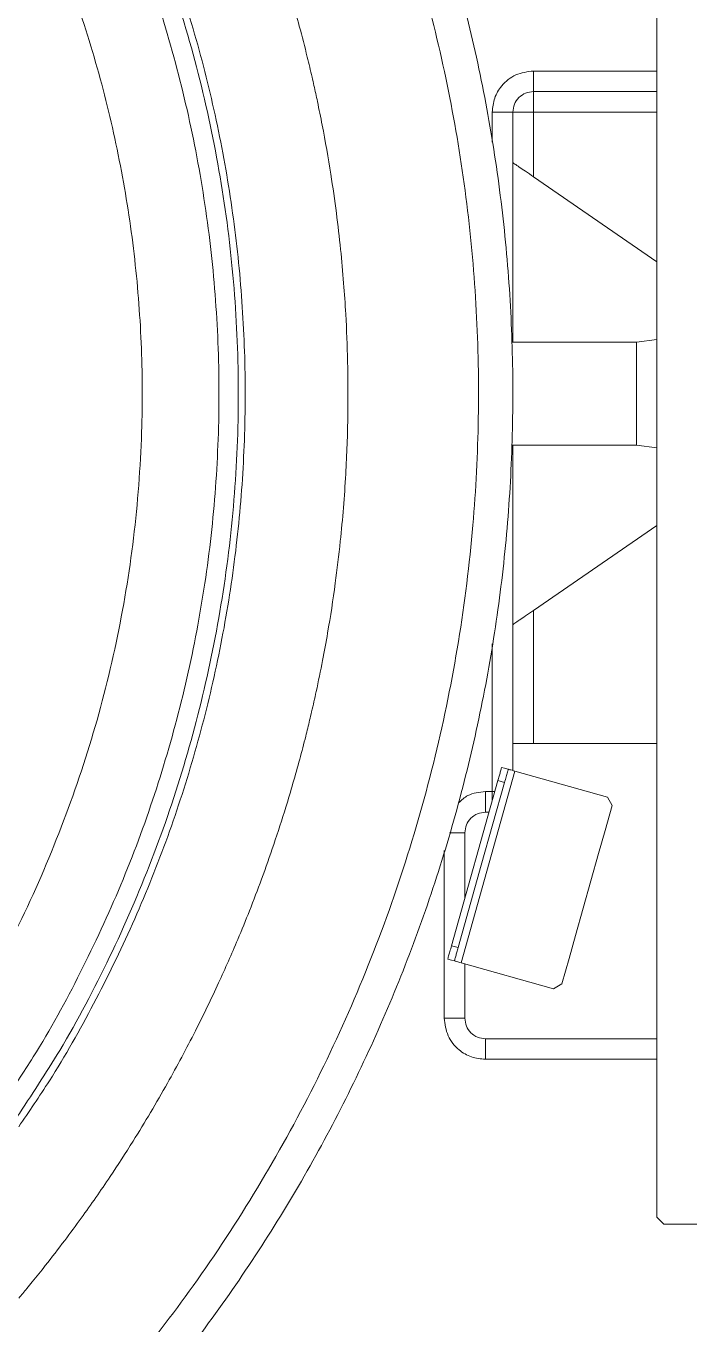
# Model space of a CAD drawing. Header units: millimetres. Extents: x 169 to 14583, y -399 to 10804.
# Drawn here: x 7279.3 to 7376, y 6507.2 to 6696.4 of the extents above; entities that cross this region are included whole.
import ezdxf

# ---------------------------------------------------------------- set-up
doc = ezdxf.new("R2010")
doc.units = ezdxf.units.MM
doc.header["$LTSCALE"] = 35

msp = doc.modelspace()

# ---------------------------------------------------------------- linework, layer by layer
at = {"color": 7, "linetype": 'Continuous', "lineweight": 18}
for p, q in [((7371.279, 6522.797), (7371.279, 6700.797)), ((7371.279, 6689.797), (7353.279, 6689.797)), ((7371.279, 6686.797), (7353.279, 6686.797)), ((7347.279, 6683.797), (7347.279, 6679.438)), ((7350.279, 6683.797), (7350.279, 6676.447)), ((7371.279, 6683.797), (7353.279, 6683.797)), ((7353.279, 6683.797), (7353.279, 6674.385)), ((7350.279, 6676.447), (7350.279, 6650.297)), ((7353.279, 6674.385), (7371.279, 6662.01)), ((7368.279, 6650.297), (7350.152, 6650.297)), ((7371.279, 6650.692), (7368.279, 6650.297)), ((7368.279, 6650.297), (7368.279, 6635.297)), ((7350.116, 6635.297), (7368.279, 6635.297)), ((7350.279, 6635.297), (7350.279, 6609.147)), ((7368.279, 6635.297), (7371.279, 6634.902)), ((7371.279, 6623.585), (7353.279, 6611.21)), ((7353.279, 6611.21), (7353.279, 6591.797)), ((7350.279, 6609.147), (7350.279, 6591.797)), ((7347.279, 6606.323), (7347.279, 6584.797)), ((7350.279, 6591.797), (7350.279, 6587.872)), ((7353.279, 6591.797), (7371.279, 6591.797)), ((7350.573, 6587.79), (7342.727, 6559.871)), ((7350.573, 6587.79), (7364.051, 6584.002)), ((7348.106, 6586.405), (7341.342, 6562.338)), ((7345.687, 6574.101), (7349.069, 6586.135)), ((7349.069, 6586.135), (7348.106, 6586.405)), ((7347.279, 6584.797), (7346.279, 6584.797)), ((7347.654, 6584.797), (7347.279, 6584.797)), ((7364.051, 6584.002), (7364.743, 6582.769)), ((7346.811, 6581.797), (7346.279, 6581.797)), ((7364.743, 6582.769), (7363.728, 6579.158)), ((7343.279, 6578.797), (7343.279, 6569.227)), ((7363.728, 6579.158), (7362.781, 6575.789)), ((7340.279, 6576.212), (7340.279, 6551.797)), ((7362.781, 6575.789), (7359.428, 6563.858)), ((7342.305, 6562.067), (7345.687, 6574.101)), ((7359.428, 6563.858), (7358.481, 6560.489)), ((7341.342, 6562.338), (7342.305, 6562.067)), ((7342.727, 6559.871), (7356.204, 6556.083)), ((7343.279, 6559.716), (7343.279, 6551.797)), ((7358.481, 6560.489), (7357.438, 6556.776)), ((7357.438, 6556.776), (7356.204, 6556.083)), ((7346.279, 6548.797), (7371.279, 6548.797)), ((7346.279, 6545.797), (7371.279, 6545.797)), ((7372.279, 6521.797), (7371.279, 6522.797)), ((7372.279, 6521.797), (7432.279, 6521.797))]:
    msp.add_line(p, q, dxfattribs=at)
at = {"color": 7, "linetype": 'Continuous', "lineweight": 18, "flags": 128}
for points in [[(7349.61, 6588.06), (7349.071, 6588.212), (7348.648, 6588.331)], [(7340.801, 6560.412), (7341.34, 6560.261), (7341.764, 6560.142)]]:
    msp.add_lwpolyline(points, dxfattribs=at)
at = {"color": 7, "linetype": 'Continuous', "lineweight": 18}
for points, knots in [([(7278.279, 6476.193), (7279.124, 6476.958), (7283.338, 6480.772), (7290.367, 6488.221), (7299.301, 6498.52), (7307.56, 6509.377), (7315.171, 6520.694), (7322.091, 6532.447), (7328.301, 6544.59), (7333.777, 6557.081), (7338.501, 6569.876), (7342.455, 6582.929), (7345.625, 6596.194), (7348, 6609.625), (7349.572, 6623.173), (7350.335, 6636.791), (7350.287, 6650.429), (7349.427, 6664.041), (7347.759, 6677.578), (7345.288, 6690.991), (7342.024, 6704.234), (7337.978, 6717.258), (7333.164, 6730.02), (7327.599, 6742.472), (7321.303, 6754.57), (7314.298, 6766.273), (7306.61, 6777.538), (7298.267, 6788.329), (7289.286, 6798.592), (7279.749, 6808.347), (7272.922, 6814.349), (7269.509, 6817.35)], [0, 0, 0, 0, 0.008881, 0.0442781, 0.0796752, 0.1150723, 0.1504694, 0.1858665, 0.2212637, 0.2566608, 0.2920579, 0.327455, 0.3628521, 0.3982492, 0.4336463, 0.4690434, 0.5044405, 0.5398376, 0.5752347, 0.6106318, 0.6460289, 0.681426, 0.7168231, 0.7522203, 0.7876174, 0.8230145, 0.8584116, 0.8938087, 0.9292058, 0.9646029, 1, 1, 1, 1]), ([(7266.273, 6813.539), (7270.528, 6809.76), (7279.039, 6802.203), (7290.665, 6789.677), (7301.371, 6776.372), (7311.012, 6762.269), (7319.556, 6747.479), (7326.952, 6732.082), (7332.979, 6716.606), (7337.72, 6701.189), (7341.27, 6685.94), (7343.745, 6670.481), (7345.132, 6654.886), (7345.431, 6639.233), (7344.614, 6623.124), (7342.56, 6606.644), (7339.165, 6589.903), (7334.509, 6573.469), (7328.61, 6557.438), (7321.51, 6541.902), (7313.248, 6526.953), (7304.14, 6513.062), (7294.293, 6500.295), (7285.764, 6490.432), (7280.143, 6485.015), (7278.279, 6483.218)], [0, 0, 0, 0, 0.045895, 0.0917903, 0.1376853, 0.1835804, 0.2294756, 0.2753707, 0.3212657, 0.3633379, 0.4054101, 0.4474821, 0.4895543, 0.5316265, 0.5736986, 0.6195936, 0.6654889, 0.7113839, 0.7572789, 0.8031742, 0.8490692, 0.8949643, 0.9370365, 0.9791087, 1, 1, 1, 1]), ([(7278.279, 6510.993), (7278.675, 6511.465), (7279.341, 6512.259), (7280.635, 6513.839), (7282.495, 6516.154), (7284.882, 6519.245), (7288.061, 6523.549), (7291.406, 6528.358), (7295.631, 6534.883), (7299.82, 6541.945), (7303.942, 6549.662), (7307.328, 6556.66), (7309.909, 6562.516), (7311.97, 6567.563), (7313.729, 6572.17), (7315.506, 6577.196), (7317.387, 6583.009), (7318.914, 6588.29), (7320.02, 6592.528), (7320.586, 6594.836), (7321.096, 6596.995), (7321.749, 6599.893), (7322.535, 6603.718), (7323.498, 6608.981), (7324.39, 6614.771), (7325.317, 6622.489), (7325.977, 6630.673), (7326.287, 6639.417), (7326.253, 6647.191), (7325.998, 6653.585), (7325.631, 6659.024), (7325.186, 6663.935), (7324.574, 6669.231), (7323.709, 6675.279), (7322.76, 6680.694), (7321.89, 6684.986), (7321.385, 6687.309), (7320.894, 6689.472), (7320.207, 6692.362), (7319.231, 6696.144), (7317.784, 6701.295), (7316.04, 6706.887), (7313.481, 6714.227), (7310.477, 6721.868), (7306.913, 6729.859), (7303.466, 6736.827), (7300.427, 6742.459), (7297.707, 6747.183), (7295.149, 6751.399), (7292.271, 6755.886), (7288.836, 6760.939), (7285.604, 6765.386), (7282.936, 6768.859), (7281.462, 6770.724), (7280.07, 6772.451), (7278.182, 6774.744), (7275.648, 6777.716), (7273.707, 6779.87), (7272.8, 6780.877)], [0, 0, 0, 0, 0.0062724, 0.0105554, 0.0207924, 0.0365159, 0.050315, 0.0752682, 0.0961502, 0.1294524, 0.1588316, 0.1852117, 0.2085928, 0.2239745, 0.2407107, 0.2588015, 0.278247, 0.3029159, 0.314767, 0.322834, 0.327117, 0.337354, 0.3530776, 0.3668767, 0.3918299, 0.4127118, 0.4460141, 0.4753933, 0.5017733, 0.5251544, 0.5405361, 0.5572724, 0.5753632, 0.5948086, 0.6194776, 0.6313286, 0.6393957, 0.6436787, 0.6539157, 0.6696393, 0.6834383, 0.7083916, 0.7292735, 0.7625757, 0.791955, 0.818335, 0.8417161, 0.8570978, 0.873834, 0.8919248, 0.9113703, 0.9360392, 0.9478903, 0.9559574, 0.9602403, 0.9704775, 0.9862011, 1, 1, 1, 1]), ([(7252.349, 6778.964), (7255.647, 6775.651), (7262.243, 6769.024), (7271.167, 6758.189), (7279.319, 6746.773), (7286.588, 6734.77), (7292.951, 6722.265), (7298.369, 6709.322), (7302.961, 6695.57), (7306.582, 6681.046), (7309.083, 6665.814), (7310.335, 6650.428), (7310.328, 6634.992), (7309.062, 6619.608), (7306.547, 6604.377), (7302.797, 6589.404), (7297.848, 6574.781), (7291.69, 6560.632), (7285.109, 6548.069), (7280.123, 6540.552), (7277.979, 6537.321)], [0, 0, 0, 0, 0.0531095, 0.106219, 0.1593285, 0.212438, 0.2655475, 0.318657, 0.3717665, 0.4301841, 0.4886017, 0.5470193, 0.605437, 0.6638546, 0.7222722, 0.7806899, 0.8391075, 0.8975251, 0.9559428, 1, 1, 1, 1]), ([(7278.279, 6535.972), (7279.794, 6538.185), (7283.747, 6543.958), (7289.301, 6553.827), (7294.991, 6565.453), (7299.846, 6577.459), (7303.88, 6589.763), (7307.066, 6602.314), (7309.391, 6615.052), (7310.843, 6627.919), (7311.416, 6640.855), (7311.107, 6653.8), (7309.918, 6666.695), (7307.854, 6679.478), (7304.925, 6692.091), (7301.144, 6704.475), (7296.53, 6716.574), (7291.101, 6728.33), (7284.889, 6739.692), (7277.905, 6750.593), (7270.242, 6761.037), (7264.556, 6767.528), (7261.713, 6770.774)], [0, 0, 0, 0, 0.0316892, 0.0826529, 0.1336166, 0.1845804, 0.2355441, 0.2865078, 0.3374715, 0.3884353, 0.439399, 0.4903627, 0.5413265, 0.5922902, 0.6432539, 0.6942176, 0.7451814, 0.7961451, 0.8471088, 0.8980725, 0.9490363, 1, 1, 1, 1]), ([(7258.89, 6768.201), (7261.974, 6764.665), (7268.141, 6757.594), (7276.343, 6746.139), (7283.716, 6734.145), (7290.147, 6721.616), (7295.617, 6708.641), (7300.091, 6695.289), (7303.544, 6681.638), (7305.956, 6667.764), (7307.314, 6653.748), (7307.61, 6639.67), (7306.842, 6625.609), (7305.014, 6611.647), (7302.138, 6597.862), (7298.227, 6584.335), (7293.316, 6571.135), (7287.381, 6558.372), (7281.626, 6547.779), (7277.505, 6541.696), (7276.016, 6539.497)], [0, 0, 0, 0, 0.05692753, 0.11385505, 0.17078258, 0.2277101, 0.28463763, 0.34156516, 0.39849268, 0.45542021, 0.51234774, 0.56927526, 0.62620279, 0.68313031, 0.74005784, 0.79698537, 0.85391289, 0.91084042, 0.96776794, 1, 1, 1, 1]), ([(7261.279, 6747.797), (7263.849, 6744.208), (7268.99, 6737.029), (7275.641, 6725.561), (7281.471, 6713.665), (7286.369, 6701.352), (7290.297, 6688.779), (7293.255, 6676.025), (7295.249, 6663.165), (7296.285, 6650.193), (7296.351, 6636.354), (7295.231, 6621.725), (7292.69, 6606.439), (7288.821, 6591.429), (7283.575, 6576.856), (7278.287, 6564.919), (7274.298, 6558.137), (7272.926, 6555.804)], [0, 0, 0, 0, 0.0649885, 0.1299775, 0.1949666, 0.259955, 0.3249435, 0.3887726, 0.4526016, 0.5164301, 0.5802587, 0.6562384, 0.7322179, 0.8081969, 0.8841762, 0.960156, 1, 1, 1, 1]), ([(7353.279, 6689.797), (7352.4, 6689.681), (7350.642, 6689.449), (7348.663, 6687.852), (7347.497, 6685.87), (7347.351, 6684.488), (7347.279, 6683.797)], [0, 0, 0, 0, 0.2796532, 0.5592116, 0.779632, 1, 1, 1, 1]), ([(7353.279, 6689.797), (7353.279, 6689.357), (7353.279, 6688.476), (7353.279, 6687.49), (7353.279, 6686.902), (7353.279, 6686.832), (7353.279, 6686.797)], [0, 0, 0, 0, 0.279619, 0.5592379, 0.7796189, 1, 1, 1, 1]), ([(7353.279, 6686.797), (7353.279, 6686.741), (7353.279, 6686.627), (7353.279, 6685.824), (7353.279, 6684.835), (7353.279, 6684.143), (7353.279, 6683.797)], [0, 0, 0, 0, 0.2796189, 0.5592379, 0.779619, 1, 1, 1, 1]), ([(7350.279, 6683.797), (7350.317, 6683.796), (7350.377, 6683.795), (7350.745, 6683.798), (7351.249, 6683.797), (7352.101, 6683.797), (7352.886, 6683.797), (7353.279, 6683.797)], [0, 0, 0, 0, 0.2358125, 0.3625018, 0.5006949, 0.7503475, 1, 1, 1, 1]), ([(7350.279, 6676.447), (7350.293, 6676.437), (7350.322, 6676.417), (7350.612, 6676.218), (7351.193, 6675.818), (7352.144, 6675.164), (7352.881, 6674.658), (7353.279, 6674.385)], [0, 0, 0, 0, 0.1293359, 0.2615913, 0.4875462, 0.722998, 1, 1, 1, 1]), ([(7350.279, 6609.147), (7350.293, 6609.157), (7350.322, 6609.177), (7350.612, 6609.376), (7351.193, 6609.776), (7352.144, 6610.43), (7352.881, 6610.936), (7353.279, 6611.21)], [0, 0, 0, 0, 0.1292938, 0.2615891, 0.4875447, 0.7229972, 1, 1, 1, 1]), ([(7353.279, 6591.797), (7352.885, 6591.797), (7352.099, 6591.797), (7351.107, 6591.797), (7350.415, 6591.797), (7350.324, 6591.797), (7350.279, 6591.797)], [0, 0, 0, 0, 0.2503511, 0.5000222, 0.7498987, 1, 1, 1, 1]), ([(7348.648, 6588.331), (7348.637, 6588.295), (7348.617, 6588.222), (7348.472, 6587.706), (7348.294, 6587.072), (7348.169, 6586.628), (7348.106, 6586.405)], [0, 0, 0, 0, 0.27961896, 0.55923791, 0.77961896, 1, 1, 1, 1]), ([(7349.069, 6586.135), (7349.149, 6586.417), (7349.307, 6586.982), (7349.485, 6587.615), (7349.591, 6587.993), (7349.604, 6588.038), (7349.61, 6588.06)], [0, 0, 0, 0, 0.279619, 0.5592379, 0.779619, 1, 1, 1, 1]), ([(7350.573, 6587.79), (7350.432, 6587.829), (7350.149, 6587.909), (7349.833, 6587.998), (7349.644, 6588.051), (7349.621, 6588.057), (7349.61, 6588.06)], [0, 0, 0, 0, 0.279619, 0.5592379, 0.7796189, 1, 1, 1, 1]), ([(7346.279, 6584.797), (7345.379, 6584.708), (7343.893, 6584.561), (7342.804, 6583.568), (7342.375, 6583.176)], [0, 0, 0, 0, 0.6050273, 1, 1, 1, 1]), ([(7346.279, 6584.797), (7346.279, 6584.357), (7346.279, 6583.476), (7346.279, 6582.49), (7346.279, 6581.902), (7346.279, 6581.832), (7346.279, 6581.797)], [0, 0, 0, 0, 0.279619, 0.5592379, 0.7796189, 1, 1, 1, 1]), ([(7347.279, 6584.797), (7347.279, 6584.39), (7347.279, 6583.904), (7347.279, 6583.522), (7347.279, 6583.46)], [0, 0, 0, 0, 0.8373434, 1, 1, 1, 1]), ([(7346.279, 6581.797), (7345.886, 6581.752), (7345.1, 6581.661), (7344.108, 6580.968), (7343.414, 6579.977), (7343.324, 6579.191), (7343.279, 6578.797)], [0, 0, 0, 0, 0.2500375, 0.4999794, 0.7497278, 1, 1, 1, 1]), ([(7341.062, 6578.797), (7341.185, 6578.797), (7341.696, 6578.797), (7342.445, 6578.797), (7343.145, 6578.797), (7343.234, 6578.797), (7343.279, 6578.797)], [0, 0, 0, 0, 0.0958123, 0.3972082, 0.6986041, 1, 1, 1, 1]), ([(7341.342, 6562.338), (7341.263, 6562.055), (7341.104, 6561.49), (7340.926, 6560.858), (7340.82, 6560.48), (7340.808, 6560.435), (7340.801, 6560.412)], [0, 0, 0, 0, 0.279619, 0.5592379, 0.779619, 1, 1, 1, 1]), ([(7341.764, 6560.142), (7341.774, 6560.178), (7341.795, 6560.251), (7341.939, 6560.767), (7342.118, 6561.401), (7342.243, 6561.845), (7342.305, 6562.067)], [0, 0, 0, 0, 0.279619, 0.5592379, 0.779619, 1, 1, 1, 1]), ([(7341.764, 6560.142), (7341.782, 6560.137), (7341.818, 6560.127), (7342.076, 6560.054), (7342.394, 6559.965), (7342.616, 6559.903), (7342.727, 6559.871)], [0, 0, 0, 0, 0.27961897, 0.55923791, 0.77961894, 1, 1, 1, 1]), ([(7340.279, 6551.797), (7340.719, 6551.797), (7341.599, 6551.797), (7342.585, 6551.797), (7343.174, 6551.797), (7343.244, 6551.797), (7343.279, 6551.797)], [0, 0, 0, 0, 0.279619, 0.5592379, 0.7796189, 1, 1, 1, 1]), ([(7340.279, 6551.797), (7340.395, 6550.918), (7340.626, 6549.16), (7342.223, 6547.181), (7344.206, 6546.015), (7345.588, 6545.87), (7346.279, 6545.797)], [0, 0, 0, 0, 0.2796532, 0.5592116, 0.779632, 1, 1, 1, 1]), ([(7343.279, 6551.797), (7343.324, 6551.404), (7343.415, 6550.618), (7344.107, 6549.626), (7345.099, 6548.933), (7345.885, 6548.842), (7346.279, 6548.797)], [0, 0, 0, 0, 0.2500375, 0.4999794, 0.7497278, 1, 1, 1, 1])]:
    msp.add_open_spline(points, degree=3, knots=knots, dxfattribs=at)
for points in [[(7353.279, 6686.797), (7352.886, 6686.752), (7352.099, 6686.662), (7351.108, 6685.968), (7350.414, 6684.976), (7350.324, 6684.19), (7350.279, 6683.797)], [(7347.279, 6683.797), (7347.672, 6683.797), (7348.458, 6683.797), (7349.45, 6683.797), (7350.143, 6683.797), (7350.234, 6683.797), (7350.279, 6683.797)], [(7346.279, 6545.797), (7346.279, 6546.19), (7346.279, 6546.976), (7346.279, 6547.968), (7346.279, 6548.662), (7346.279, 6548.752), (7346.279, 6548.797)]]:
    msp.add_open_spline(points, degree=3, dxfattribs=at)

doc.saveas('drawing.dxf')
